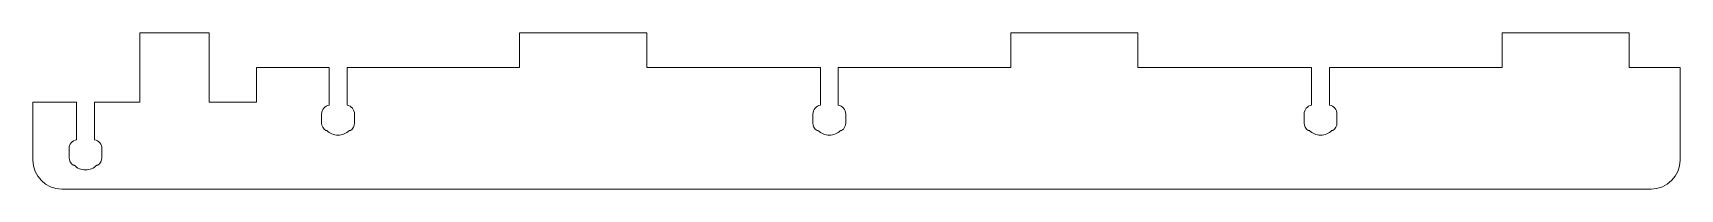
# Model space of a CAD drawing. Header units: millimetres. Extents: x -122 to 163, y -21 to 6.
import ezdxf

# ---------------------------------------------------------------- set-up
doc = ezdxf.new("R2010")
doc.units = ezdxf.units.MM

msp = doc.modelspace()

# ---------------------------------------------------------------- linework, layer by layer
at = {"color": 7, "linetype": 'Continuous', "lineweight": 15}
for p, q in [((-103.98, 6.26), (-91.98, 6.26)), ((-103.98, 6.26), (-103.98, -5.74)), ((-91.98, 6.26), (-91.98, -5.74)), ((-38.28, 6.26), (-16.28, 6.26)), ((-38.28, 6.26), (-38.28, 0.26)), ((-16.28, 6.26), (-16.28, 0.26)), ((46.72, 6.26), (68.72, 6.26)), ((46.72, 6.26), (46.72, 0.26)), ((68.72, 6.26), (68.72, 0.26)), ((131.72, 6.26), (153.72, 6.26)), ((131.72, 6.26), (131.72, 0.26)), ((153.72, 6.26), (153.72, 0.26)), ((-71.23, 0.26), (-83.78, 0.26)), ((-83.78, -5.74), (-83.78, 0.26)), ((-71.23, -6.24), (-71.23, 0.26)), ((-68.13, 0.26), (-38.28, 0.26)), ((-68.13, -6.24), (-68.13, 0.26)), ((13.77, 0.26), (-16.28, 0.26)), ((13.77, -6.24), (13.77, 0.26)), ((16.87, 0.26), (46.72, 0.26)), ((16.87, -6.24), (16.87, 0.26)), ((98.77, 0.26), (68.72, 0.26)), ((98.77, -6.24), (98.77, 0.26)), ((101.87, 0.26), (131.72, 0.26)), ((101.87, -6.24), (101.87, 0.26)), ((162.52, 0.26), (153.72, 0.26)), ((162.52, 0.26), (162.52, -15.74)), ((-122.48, -5.74), (-122.48, -15.74)), ((-122.48, -5.74), (-114.93, -5.74)), ((-114.93, -12.24), (-114.93, -5.74)), ((-111.83, -5.74), (-103.98, -5.74)), ((-111.83, -12.24), (-111.83, -5.74)), ((-91.98, -5.74), (-83.78, -5.74)), ((-72.52, -7.77), (-72.52, -9.32)), ((-66.84, -7.77), (-66.84, -9.32)), ((12.48, -7.77), (12.48, -9.32)), ((18.16, -7.77), (18.16, -9.32)), ((97.48, -7.77), (97.48, -9.32)), ((103.16, -7.77), (103.16, -9.32)), ((-71.81, -10.62), (-71.64, -10.62)), ((-67.55, -10.62), (-67.71, -10.62)), ((13.19, -10.62), (13.36, -10.62)), ((17.45, -10.62), (17.29, -10.62)), ((98.19, -10.62), (98.36, -10.62)), ((102.45, -10.62), (102.29, -10.62)), ((-116.22, -13.77), (-116.22, -15.32)), ((-110.54, -13.77), (-110.54, -15.32)), ((-115.51, -16.62), (-115.34, -16.62)), ((-111.25, -16.62), (-111.41, -16.62)), ((-117.48, -20.74), (157.52, -20.74))]:
    msp.add_line(p, q, dxfattribs=at)
for centre, radius, start, end in [((-70.97, -7.77), 1.55, 99.6439, 180), ((-68.39, -7.77), 1.55, 0, 80.3561), ((14.03, -7.77), 1.55, 99.6439, 180), ((16.61, -7.77), 1.55, 0, 80.3561), ((99.03, -7.77), 1.55, 99.6439, 180), ((101.61, -7.77), 1.55, 0, 80.3561), ((-70.97, -9.32), 1.55, 180, 237.1336), ((-69.68, -8.66), 2.77, 224.989, 315.011), ((-68.39, -9.32), 1.55, 302.8664, 0), ((14.03, -9.32), 1.55, 180, 237.1336), ((15.32, -8.66), 2.77, 224.989, 315.011), ((16.61, -9.32), 1.55, 302.8664, 0), ((99.03, -9.32), 1.55, 180, 237.1336), ((100.32, -8.66), 2.77, 224.989, 315.011), ((101.61, -9.32), 1.55, 302.8664, 0), ((-114.67, -13.77), 1.55, 99.6439, 180), ((-112.09, -13.77), 1.55, 0, 80.3561), ((-117.48, -15.74), 5, 180, 270), ((-114.67, -15.32), 1.55, 180, 237.1336), ((-113.38, -14.66), 2.77, 224.989, 315.011), ((-112.09, -15.32), 1.55, 302.8664, 0), ((157.52, -15.74), 5, 270, 0)]:
    msp.add_arc(centre, radius, start, end, dxfattribs=at)

doc.saveas('drawing.dxf')
